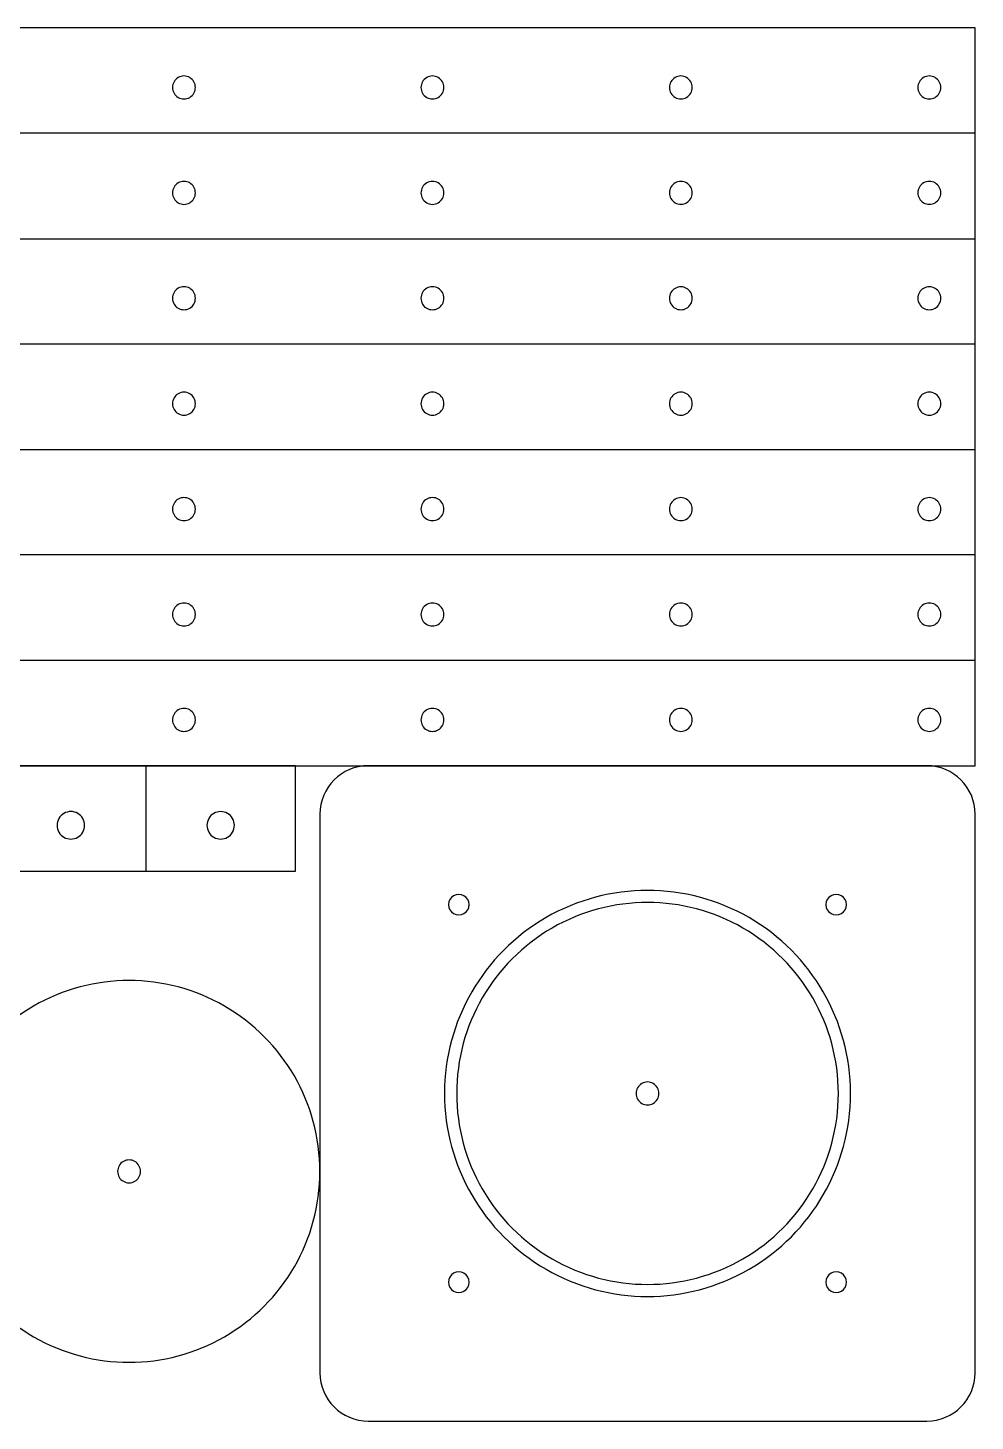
# Model space of a CAD drawing. Extents: x 0 to 508, y 0 to 304.
# Drawn here: x 301.4 to 508.1, y 0.1 to 304.1 of the extents above; entities that cross this region are included whole.
import ezdxf

# ---------------------------------------------------------------- set-up
doc = ezdxf.new("R2010")
doc.units = 0
doc.layers.get('0').update_dxf_attribs({"linetype": 'CONTINUOUS'})

msp = doc.modelspace()

# ---------------------------------------------------------------- linework, layer by layer
at = {"color": 7}
for points in [[(508.120782, 304.120762), (0.120756, 304.120762)], [(508.120782, 281.120744), (508.120782, 304.120762)], [(508.120782, 281.120744), (0.120756, 281.120744)], [(508.120782, 258.120753), (508.120782, 281.120744)], [(0.120756, 258.120753), (508.120782, 258.120753)], [(508.120782, 235.120762), (508.120782, 258.120753)], [(508.120782, 235.120762), (0.120756, 235.120762)], [(508.120782, 212.120758), (508.120782, 235.120762)], [(0.120756, 212.120758), (508.120782, 212.120758)], [(508.120782, 189.120756), (508.120782, 212.120758)], [(508.120782, 189.120756), (0.120756, 189.120756)], [(508.120782, 166.120763), (508.120782, 189.120756)], [(508.120782, 166.120763), (0.120756, 166.120763)], [(508.120782, 143.120761), (508.120782, 166.120763)], [(0.120756, 143.120761), (508.120782, 143.120761)], [(327.120753, 143.120761), (294.42074, 143.120761)], [(359.820766, 143.120761), (327.120753, 143.120761)], [(327.120753, 143.120761), (327.120753, 120.120759)], [(359.820766, 120.120759), (359.820766, 143.120761)], [(497.560759, 143.120761), (375.680737, 143.120761)], [(365.120767, 132.560753), (365.120767, 10.680758)], [(508.120782, 10.680758), (508.120782, 132.560753)], [(294.42074, 120.120759), (327.120753, 120.120759)], [(327.120753, 120.120759), (359.820766, 120.120759)], [(375.680737, 0.120753), (497.560759, 0.120753)]]:
    msp.add_lwpolyline(points, dxfattribs=at)
for points in [[(337.954091, 291.120751)], [(392.176317, 291.120751)], [(446.398544, 291.120751)], [(500.620771, 291.120751)], [(337.954091, 268.12076)], [(392.176317, 268.12076)], [(446.398544, 268.12076)], [(500.620771, 268.12076)], [(337.954091, 245.120769)], [(392.176317, 245.120769)], [(446.398544, 245.120769)], [(500.620771, 245.120769)], [(337.954091, 222.120756)], [(392.176317, 222.120756)], [(446.398544, 222.120756)], [(500.620771, 222.120756)], [(337.954091, 199.120757)], [(392.176317, 199.120757)], [(446.398544, 199.120757)], [(500.620771, 199.120757)], [(337.954091, 176.120758)], [(392.176317, 176.120758)], [(446.398544, 176.120758)], [(500.620771, 176.120758)], [(337.954091, 153.120757)], [(392.176317, 153.120757)], [(446.398544, 153.120757)], [(500.620771, 153.120757)], [(313.770751, 130.120758)], [(346.470764, 130.120758)], [(397.680762, 112.810758)], [(480.060767, 112.810758)], [(439.120756, 71.620758)], [(478.270755, 71.620758)], [(480.920769, 71.620758)], [(325.970768, 54.609886)], [(365.120767, 54.609886)], [(397.680762, 30.430758)], [(480.060767, 30.430758)]]:
    msp.add_lwpolyline(points, close=True, dxfattribs=at)
for points in [[(334.202649, 293.289992), (333.428411, 292.842295), (332.952307, 292.015107), (332.954101, 291.120751)], [(336.705543, 293.289992), (335.931305, 293.737688), (334.976887, 293.737688), (334.202649, 293.289992)], [(337.954091, 291.120751), (337.955884, 292.015107), (337.479781, 292.842295), (336.705543, 293.289992)], [(388.424875, 293.289992), (387.650638, 292.842295), (387.174534, 292.015107), (387.176327, 291.120751)], [(390.92777, 293.289992), (390.153532, 293.737688), (389.199113, 293.737688), (388.424875, 293.289992)], [(392.176317, 291.120751), (392.178111, 292.015107), (391.702007, 292.842295), (390.92777, 293.289992)], [(442.648532, 293.285821), (441.875027, 292.839238), (441.398528, 292.013918), (441.398528, 291.120751)], [(445.14854, 293.285821), (444.375035, 293.732405), (443.422037, 293.732405), (442.648532, 293.285821)], [(446.398544, 291.120751), (446.398544, 292.013918), (445.922045, 292.839238), (445.14854, 293.285821)], [(496.870758, 293.285821), (496.097253, 292.839238), (495.620754, 292.013918), (495.620754, 291.120751)], [(499.370767, 293.285821), (498.597261, 293.732405), (497.644264, 293.732405), (496.870758, 293.285821)], [(500.620771, 291.120751), (500.620771, 292.013918), (500.144272, 292.839238), (499.370767, 293.285821)], [(332.954101, 291.120751), (332.952307, 290.226394), (333.428411, 289.399206), (334.202649, 288.95151)], [(334.202649, 288.95151), (334.976887, 288.503813), (335.931305, 288.503813), (336.705543, 288.95151)], [(336.705543, 288.95151), (337.479781, 289.399206), (337.955884, 290.226394), (337.954091, 291.120751)], [(387.176327, 291.120751), (387.174534, 290.226394), (387.650638, 289.399206), (388.424875, 288.95151)], [(388.424875, 288.95151), (389.199113, 288.503813), (390.153532, 288.503813), (390.92777, 288.95151)], [(390.92777, 288.95151), (391.702007, 289.399206), (392.178111, 290.226394), (392.176317, 291.120751)], [(441.398528, 291.120751), (441.398527, 290.227584), (441.875026, 289.402263), (442.648532, 288.955679)], [(442.648532, 288.955679), (443.422037, 288.509096), (444.375035, 288.509096), (445.14854, 288.955679)], [(445.14854, 288.955679), (445.922046, 289.402263), (446.398544, 290.227584), (446.398544, 291.120751)], [(495.620754, 291.120751), (495.620754, 290.227584), (496.097253, 289.402263), (496.870758, 288.95568)], [(496.870758, 288.95568), (497.644264, 288.509097), (498.597261, 288.509097), (499.370767, 288.95568)], [(499.370767, 288.95568), (500.144272, 289.402263), (500.620771, 290.227584), (500.620771, 291.120751)], [(336.705543, 270.290001), (335.931305, 270.737697), (334.976887, 270.737697), (334.202649, 270.290001)], [(390.92777, 270.290001), (390.153532, 270.737697), (389.199113, 270.737697), (388.424875, 270.290001)], [(445.14854, 270.28583), (444.375035, 270.732414), (443.422037, 270.732414), (442.648532, 270.28583)], [(499.370767, 270.28583), (498.597261, 270.732414), (497.644264, 270.732414), (496.870758, 270.28583)], [(334.202649, 270.290001), (333.428411, 269.842304), (332.952307, 269.015116), (332.954101, 268.12076)], [(332.954101, 268.12076), (332.952307, 267.226403), (333.428411, 266.399215), (334.202649, 265.951519)], [(337.954091, 268.12076), (337.955884, 269.015116), (337.479781, 269.842304), (336.705543, 270.290001)], [(336.705543, 265.951519), (337.479781, 266.399215), (337.955884, 267.226403), (337.954091, 268.12076)], [(388.424875, 270.290001), (387.650638, 269.842304), (387.174534, 269.015116), (387.176327, 268.12076)], [(387.176327, 268.12076), (387.174534, 267.226403), (387.650638, 266.399215), (388.424875, 265.951519)], [(392.176317, 268.12076), (392.178111, 269.015116), (391.702007, 269.842304), (390.92777, 270.290001)], [(390.92777, 265.951519), (391.702007, 266.399215), (392.178111, 267.226403), (392.176317, 268.12076)], [(441.398528, 268.12076), (441.398527, 267.227593), (441.875026, 266.402272), (442.648532, 265.955688)], [(442.648532, 270.28583), (441.875027, 269.839247), (441.398528, 269.013926), (441.398528, 268.12076)], [(446.398544, 268.12076), (446.398544, 269.013926), (445.922045, 269.839247), (445.14854, 270.28583)], [(445.14854, 265.955688), (445.922046, 266.402272), (446.398544, 267.227593), (446.398544, 268.12076)], [(496.870758, 270.28583), (496.097253, 269.839247), (495.620754, 269.013926), (495.620754, 268.12076)], [(495.620754, 268.12076), (495.620754, 267.227593), (496.097253, 266.402272), (496.870758, 265.955689)], [(500.620771, 268.12076), (500.620771, 269.013926), (500.144272, 269.839247), (499.370767, 270.28583)], [(499.370767, 265.955689), (500.144272, 266.402272), (500.620771, 267.227593), (500.620771, 268.12076)], [(334.202649, 265.951519), (334.976887, 265.503822), (335.931305, 265.503822), (336.705543, 265.951519)], [(388.424875, 265.951519), (389.199113, 265.503822), (390.153532, 265.503822), (390.92777, 265.951519)], [(442.648532, 265.955688), (443.422037, 265.509105), (444.375035, 265.509105), (445.14854, 265.955688)], [(496.870758, 265.955689), (497.644264, 265.509105), (498.597261, 265.509105), (499.370767, 265.955689)], [(334.202649, 247.29001), (333.428411, 246.842313), (332.952307, 246.015125), (332.954101, 245.120769)], [(336.705543, 247.29001), (335.931305, 247.737706), (334.976887, 247.737706), (334.202649, 247.29001)], [(337.954091, 245.120769), (337.955884, 246.015125), (337.479781, 246.842313), (336.705543, 247.29001)], [(388.424875, 247.29001), (387.650638, 246.842313), (387.174534, 246.015125), (387.176327, 245.120769)], [(390.92777, 247.29001), (390.153532, 247.737706), (389.199113, 247.737706), (388.424875, 247.29001)], [(392.176317, 245.120769), (392.178111, 246.015125), (391.702007, 246.842313), (390.92777, 247.29001)], [(442.648532, 247.285839), (441.875027, 246.839256), (441.398528, 246.013935), (441.398528, 245.120769)], [(445.14854, 247.285839), (444.375035, 247.732423), (443.422037, 247.732423), (442.648532, 247.285839)], [(446.398544, 245.120769), (446.398544, 246.013935), (445.922045, 246.839256), (445.14854, 247.285839)], [(496.870758, 247.285839), (496.097253, 246.839256), (495.620754, 246.013935), (495.620754, 245.120769)], [(499.370767, 247.285839), (498.597261, 247.732423), (497.644264, 247.732423), (496.870758, 247.285839)], [(500.620771, 245.120769), (500.620771, 246.013935), (500.144272, 246.839256), (499.370767, 247.285839)], [(332.954101, 245.120769), (332.952307, 244.226412), (333.428411, 243.399224), (334.202649, 242.951528)], [(336.705543, 242.951528), (337.479781, 243.399224), (337.955884, 244.226412), (337.954091, 245.120769)], [(387.176327, 245.120769), (387.174534, 244.226412), (387.650638, 243.399224), (388.424875, 242.951528)], [(390.92777, 242.951528), (391.702007, 243.399224), (392.178111, 244.226412), (392.176317, 245.120769)], [(441.398528, 245.120769), (441.398527, 244.227601), (441.875026, 243.402281), (442.648532, 242.955697)], [(445.14854, 242.955697), (445.922046, 243.402281), (446.398544, 244.227601), (446.398544, 245.120769)], [(495.620754, 245.120769), (495.620754, 244.227602), (496.097253, 243.402281), (496.870758, 242.955698)], [(499.370767, 242.955698), (500.144272, 243.402281), (500.620771, 244.227602), (500.620771, 245.120769)], [(334.202649, 242.951528), (334.976887, 242.503831), (335.931305, 242.503831), (336.705543, 242.951528)], [(388.424875, 242.951528), (389.199113, 242.503831), (390.153532, 242.503831), (390.92777, 242.951528)], [(442.648532, 242.955697), (443.422037, 242.509114), (444.375035, 242.509114), (445.14854, 242.955697)], [(496.870758, 242.955698), (497.644264, 242.509114), (498.597261, 242.509114), (499.370767, 242.955698)], [(334.202649, 224.289997), (333.428411, 223.842301), (332.952307, 223.015113), (332.954101, 222.120756)], [(332.954101, 222.120756), (332.952307, 221.2264), (333.428411, 220.399212), (334.202649, 219.951515)], [(336.705543, 224.289997), (335.931305, 224.737694), (334.976887, 224.737694), (334.202649, 224.289997)], [(337.954091, 222.120756), (337.955884, 223.015113), (337.479781, 223.842301), (336.705543, 224.289997)], [(336.705543, 219.951515), (337.479781, 220.399212), (337.955884, 221.2264), (337.954091, 222.120756)], [(388.424875, 224.289997), (387.650638, 223.842301), (387.174534, 223.015113), (387.176327, 222.120756)], [(387.176327, 222.120756), (387.174534, 221.2264), (387.650638, 220.399212), (388.424875, 219.951515)], [(390.92777, 224.289997), (390.153532, 224.737694), (389.199113, 224.737694), (388.424875, 224.289997)], [(392.176317, 222.120756), (392.178111, 223.015113), (391.702007, 223.842301), (390.92777, 224.289997)], [(390.92777, 219.951515), (391.702007, 220.399212), (392.178111, 221.2264), (392.176317, 222.120756)], [(441.398528, 222.120756), (441.398527, 221.227589), (441.875026, 220.402269), (442.648532, 219.955685)], [(442.648532, 224.285827), (441.875027, 223.839244), (441.398528, 223.013923), (441.398528, 222.120756)], [(445.14854, 224.285827), (444.375035, 224.73241), (443.422037, 224.73241), (442.648532, 224.285827)], [(446.398544, 222.120756), (446.398544, 223.013923), (445.922045, 223.839244), (445.14854, 224.285827)], [(445.14854, 219.955685), (445.922046, 220.402269), (446.398544, 221.227589), (446.398544, 222.120756)], [(496.870758, 224.285827), (496.097253, 223.839244), (495.620754, 223.013923), (495.620754, 222.120756)], [(495.620754, 222.120756), (495.620754, 221.227589), (496.097253, 220.402269), (496.870758, 219.955686)], [(499.370767, 224.285827), (498.597261, 224.73241), (497.644264, 224.73241), (496.870758, 224.285827)], [(500.620771, 222.120756), (500.620771, 223.013923), (500.144272, 223.839244), (499.370767, 224.285827)], [(499.370767, 219.955686), (500.144272, 220.402269), (500.620771, 221.227589), (500.620771, 222.120756)], [(334.202649, 219.951515), (334.976887, 219.503819), (335.931305, 219.503819), (336.705543, 219.951515)], [(388.424875, 219.951515), (389.199113, 219.503819), (390.153532, 219.503819), (390.92777, 219.951515)], [(442.648532, 219.955685), (443.422037, 219.509102), (444.375035, 219.509102), (445.14854, 219.955685)], [(496.870758, 219.955686), (497.644264, 219.509102), (498.597261, 219.509102), (499.370767, 219.955686)], [(334.202649, 201.289998), (333.428411, 200.842302), (332.952307, 200.015114), (332.954101, 199.120757)], [(336.705543, 201.289998), (335.931305, 201.737695), (334.976887, 201.737695), (334.202649, 201.289998)], [(337.954091, 199.120757), (337.955884, 200.015114), (337.479781, 200.842302), (336.705543, 201.289998)], [(388.424875, 201.289998), (387.650638, 200.842302), (387.174534, 200.015114), (387.176327, 199.120757)], [(390.92777, 201.289998), (390.153532, 201.737695), (389.199113, 201.737695), (388.424875, 201.289998)], [(392.176317, 199.120757), (392.178111, 200.015114), (391.702007, 200.842302), (390.92777, 201.289998)], [(442.648532, 201.285828), (441.875027, 200.839245), (441.398528, 200.013924), (441.398528, 199.120757)], [(445.14854, 201.285828), (444.375035, 201.732411), (443.422037, 201.732411), (442.648532, 201.285828)], [(446.398544, 199.120757), (446.398544, 200.013924), (445.922045, 200.839245), (445.14854, 201.285828)], [(496.870758, 201.285828), (496.097253, 200.839245), (495.620754, 200.013924), (495.620754, 199.120757)], [(499.370767, 201.285828), (498.597261, 201.732411), (497.644264, 201.732411), (496.870758, 201.285828)], [(500.620771, 199.120757), (500.620771, 200.013924), (500.144272, 200.839245), (499.370767, 201.285828)], [(332.954101, 199.120757), (332.952307, 198.226401), (333.428411, 197.399213), (334.202649, 196.951516)], [(336.705543, 196.951516), (337.479781, 197.399213), (337.955884, 198.226401), (337.954091, 199.120757)], [(387.176327, 199.120757), (387.174534, 198.226401), (387.650638, 197.399213), (388.424875, 196.951516)], [(390.92777, 196.951516), (391.702007, 197.399213), (392.178111, 198.226401), (392.176317, 199.120757)], [(441.398528, 199.120757), (441.398527, 198.22759), (441.875026, 197.40227), (442.648532, 196.955686)], [(445.14854, 196.955686), (445.922046, 197.40227), (446.398544, 198.22759), (446.398544, 199.120757)], [(495.620754, 199.120757), (495.620754, 198.22759), (496.097253, 197.40227), (496.870758, 196.955687)], [(499.370767, 196.955687), (500.144272, 197.40227), (500.620771, 198.22759), (500.620771, 199.120757)], [(334.202649, 196.951516), (334.976887, 196.50382), (335.931305, 196.50382), (336.705543, 196.951516)], [(388.424875, 196.951516), (389.199113, 196.50382), (390.153532, 196.50382), (390.92777, 196.951516)], [(442.648532, 196.955686), (443.422037, 196.509103), (444.375035, 196.509103), (445.14854, 196.955686)], [(496.870758, 196.955687), (497.644264, 196.509103), (498.597261, 196.509103), (499.370767, 196.955687)], [(334.202649, 178.289999), (333.428411, 177.842303), (332.952307, 177.015115), (332.954101, 176.120758)], [(336.705543, 178.289999), (335.931305, 178.737696), (334.976887, 178.737696), (334.202649, 178.289999)], [(337.954091, 176.120758), (337.955884, 177.015115), (337.479781, 177.842303), (336.705543, 178.289999)], [(388.424875, 178.289999), (387.650638, 177.842303), (387.174534, 177.015115), (387.176327, 176.120758)], [(390.92777, 178.289999), (390.153532, 178.737696), (389.199113, 178.737696), (388.424875, 178.289999)], [(392.176317, 176.120758), (392.178111, 177.015115), (391.702007, 177.842303), (390.92777, 178.289999)], [(442.648532, 178.285829), (441.875027, 177.839246), (441.398528, 177.013925), (441.398528, 176.120758)], [(445.14854, 178.285829), (444.375035, 178.732412), (443.422037, 178.732412), (442.648532, 178.285829)], [(446.398544, 176.120758), (446.398544, 177.013925), (445.922045, 177.839246), (445.14854, 178.285829)], [(496.870758, 178.285829), (496.097253, 177.839246), (495.620754, 177.013925), (495.620754, 176.120758)], [(499.370767, 178.285829), (498.597261, 178.732412), (497.644264, 178.732412), (496.870758, 178.285829)], [(500.620771, 176.120758), (500.620771, 177.013925), (500.144272, 177.839246), (499.370767, 178.285829)], [(332.954101, 176.120758), (332.952307, 175.226402), (333.428411, 174.399214), (334.202649, 173.951517)], [(334.202649, 173.951517), (334.976887, 173.503821), (335.931305, 173.503821), (336.705543, 173.951517)], [(336.705543, 173.951517), (337.479781, 174.399214), (337.955884, 175.226402), (337.954091, 176.120758)], [(387.176327, 176.120758), (387.174534, 175.226402), (387.650638, 174.399214), (388.424875, 173.951517)], [(388.424875, 173.951517), (389.199113, 173.503821), (390.153532, 173.503821), (390.92777, 173.951517)], [(390.92777, 173.951517), (391.702007, 174.399214), (392.178111, 175.226402), (392.176317, 176.120758)], [(441.398528, 176.120758), (441.398527, 175.227591), (441.875026, 174.402271), (442.648532, 173.955687)], [(442.648532, 173.955687), (443.422037, 173.509104), (444.375035, 173.509104), (445.14854, 173.955687)], [(445.14854, 173.955687), (445.922046, 174.402271), (446.398544, 175.227591), (446.398544, 176.120758)], [(495.620754, 176.120758), (495.620754, 175.227591), (496.097253, 174.402271), (496.870758, 173.955688)], [(496.870758, 173.955688), (497.644264, 173.509104), (498.597261, 173.509104), (499.370767, 173.955688)], [(499.370767, 173.955688), (500.144272, 174.402271), (500.620771, 175.227591), (500.620771, 176.120758)], [(334.202649, 155.289998), (333.428411, 154.842301), (332.952307, 154.015113), (332.954101, 153.120757)], [(336.705543, 155.289998), (335.931305, 155.737694), (334.976887, 155.737694), (334.202649, 155.289998)], [(337.954091, 153.120757), (337.955884, 154.015113), (337.479781, 154.842301), (336.705543, 155.289998)], [(388.424875, 155.289998), (387.650638, 154.842301), (387.174534, 154.015113), (387.176327, 153.120757)], [(390.92777, 155.289998), (390.153532, 155.737694), (389.199113, 155.737694), (388.424875, 155.289998)], [(392.176317, 153.120757), (392.178111, 154.015113), (391.702007, 154.842301), (390.92777, 155.289998)], [(442.648532, 155.285827), (441.875027, 154.839244), (441.398528, 154.013924), (441.398528, 153.120757)], [(445.14854, 155.285827), (444.375035, 155.732411), (443.422037, 155.732411), (442.648532, 155.285827)], [(446.398544, 153.120757), (446.398544, 154.013924), (445.922045, 154.839244), (445.14854, 155.285827)], [(496.870758, 155.285827), (496.097253, 154.839244), (495.620754, 154.013924), (495.620754, 153.120757)], [(499.370767, 155.285827), (498.597261, 155.732411), (497.644264, 155.732411), (496.870758, 155.285827)], [(500.620771, 153.120757), (500.620771, 154.013924), (500.144272, 154.839244), (499.370767, 155.285827)], [(332.954101, 153.120757), (332.952307, 152.2264), (333.428411, 151.399213), (334.202649, 150.951516)], [(336.705543, 150.951516), (337.479781, 151.399213), (337.955884, 152.2264), (337.954091, 153.120757)], [(387.176327, 153.120757), (387.174534, 152.2264), (387.650638, 151.399213), (388.424875, 150.951516)], [(390.92777, 150.951516), (391.702007, 151.399213), (392.178111, 152.2264), (392.176317, 153.120757)], [(441.398528, 153.120757), (441.398527, 152.22759), (441.875026, 151.402269), (442.648532, 150.955686)], [(445.14854, 150.955686), (445.922046, 151.402269), (446.398544, 152.22759), (446.398544, 153.120757)], [(495.620754, 153.120757), (495.620754, 152.22759), (496.097253, 151.40227), (496.870758, 150.955686)], [(499.370767, 150.955686), (500.144272, 151.40227), (500.620771, 152.22759), (500.620771, 153.120757)], [(334.202649, 150.951516), (334.976887, 150.503819), (335.931305, 150.503819), (336.705543, 150.951516)], [(388.424875, 150.951516), (389.199113, 150.503819), (390.153532, 150.503819), (390.92777, 150.951516)], [(442.648532, 150.955686), (443.422037, 150.509102), (444.375035, 150.509102), (445.14854, 150.955686)], [(496.870758, 150.955686), (497.644264, 150.509103), (498.597261, 150.509103), (499.370767, 150.955686)], [(375.680764, 143.120758), (369.848638, 143.120757), (365.120767, 138.392884), (365.120767, 132.560759)], [(508.120756, 132.560759), (508.120756, 138.392884), (503.392884, 143.120757), (497.560759, 143.120758)], [(309.268671, 132.724865), (308.339406, 132.187357), (307.768178, 131.194276), (307.770768, 130.120758)], [(312.272848, 132.724865), (311.343584, 133.262373), (310.197935, 133.262373), (309.268671, 132.724865)], [(313.770751, 130.120758), (313.773341, 131.194276), (313.202113, 132.187357), (312.272848, 132.724865)], [(341.970757, 132.718838), (341.042552, 132.182939), (340.470755, 131.192556), (340.470755, 130.120758)], [(344.970761, 132.718838), (344.042557, 133.254737), (342.898962, 133.254737), (341.970757, 132.718838)], [(346.470764, 130.120758), (346.470764, 131.192556), (345.898966, 132.182939), (344.970761, 132.718838)], [(307.770768, 130.120758), (307.768178, 129.04724), (308.339406, 128.054159), (309.268671, 127.516651)], [(312.272848, 127.516651), (313.202113, 128.054159), (313.773341, 129.04724), (313.770751, 130.120758)], [(340.470755, 130.120758), (340.470754, 129.048959), (341.042552, 128.058576), (341.970757, 127.522677)], [(344.970762, 127.522677), (345.898966, 128.058576), (346.470764, 129.048959), (346.470764, 130.120758)], [(309.268671, 127.516651), (310.197935, 126.979143), (311.343584, 126.979143), (312.272848, 127.516651)], [(341.970757, 127.522677), (342.898961, 126.986778), (344.042557, 126.986778), (344.970762, 127.522677)], [(458.770766, 109.985693), (445.064295, 117.899127), (428.177227, 117.899127), (414.470757, 109.985693)], [(394.305757, 114.759318), (393.609603, 114.357394), (393.180755, 113.614607), (393.180755, 112.810758)], [(393.180755, 112.810758), (393.180755, 112.00691), (393.609603, 111.264123), (394.305757, 110.862198)], [(396.55576, 114.759318), (395.859607, 115.161243), (395.00191, 115.161243), (394.305757, 114.759318)], [(397.680762, 112.810758), (397.680762, 113.614607), (397.251914, 114.357394), (396.55576, 114.759318)], [(396.55576, 110.862198), (397.251914, 111.264123), (397.680762, 112.00691), (397.680762, 112.810758)], [(457.451821, 107.708211), (444.562187, 115.152933), (428.679336, 115.152933), (415.789701, 107.708211)], [(476.685762, 114.759318), (475.989609, 114.357394), (475.56076, 113.614607), (475.56076, 112.810758)], [(475.56076, 112.810758), (475.56076, 112.00691), (475.989609, 111.264123), (476.685762, 110.862198)], [(478.935766, 114.759318), (478.239612, 115.161243), (477.381916, 115.161243), (476.685762, 114.759318)], [(480.060767, 112.810758), (480.060767, 113.614607), (479.631919, 114.357394), (478.935766, 114.759318)], [(478.935766, 110.862198), (479.631919, 111.264123), (480.060767, 112.00691), (480.060767, 112.810758)], [(414.470757, 109.985693), (400.764286, 102.072258), (392.320753, 87.447627), (392.320754, 71.620758)], [(394.305757, 110.862198), (395.00191, 110.460274), (395.859607, 110.460274), (396.55576, 110.862198)], [(480.920769, 71.620758), (480.92077, 87.447627), (472.477236, 102.072258), (458.770766, 109.985693)], [(476.685762, 110.862198), (477.381916, 110.460274), (478.239612, 110.460274), (478.935766, 110.862198)], [(415.789701, 107.708211), (402.900067, 100.263489), (394.963264, 86.505869), (394.970767, 71.620758)], [(478.270755, 71.620758), (478.278259, 86.505869), (470.341456, 100.263489), (457.451821, 107.708211)], [(344.295763, 90.679851), (331.409206, 98.119908), (315.532313, 98.119908), (302.645756, 90.679851)], [(302.645756, 90.679851), (289.759199, 83.239793), (281.820752, 69.490001), (281.820752, 54.609886)], [(365.120767, 54.609886), (365.120767, 69.490001), (357.18232, 83.239793), (344.295763, 90.679851)], [(435.369314, 73.789999), (434.595076, 73.342303), (434.118973, 72.515115), (434.120766, 71.620758)], [(437.872208, 73.789999), (437.09797, 74.237696), (436.143552, 74.237696), (435.369314, 73.789999)], [(439.120756, 71.620758), (439.12255, 72.515115), (438.646446, 73.342303), (437.872208, 73.789999)], [(392.320754, 71.620758), (392.320753, 55.793889), (400.764286, 41.169259), (414.470757, 33.255824)], [(394.970767, 71.620758), (394.963264, 56.735648), (402.900067, 42.978028), (415.789701, 35.533305)], [(434.120766, 71.620758), (434.118973, 70.726402), (434.595076, 69.899214), (435.369314, 69.451517)], [(437.872208, 69.451517), (438.646446, 69.899214), (439.12255, 70.726402), (439.120756, 71.620758)], [(457.451821, 35.533305), (470.341456, 42.978028), (478.278259, 56.735648), (478.270755, 71.620758)], [(458.770766, 33.255824), (472.477236, 41.169259), (480.92077, 55.793889), (480.920769, 71.620758)], [(435.369314, 69.451517), (436.143552, 69.003821), (437.09797, 69.003821), (437.872208, 69.451517)], [(322.220755, 56.774957), (321.44725, 56.328373), (320.970751, 55.503053), (320.970751, 54.609886)], [(324.720764, 56.774957), (323.947258, 57.22154), (322.994261, 57.22154), (322.220755, 56.774957)], [(325.970768, 54.609886), (325.970768, 55.503053), (325.494269, 56.328373), (324.720764, 56.774957)], [(281.820752, 54.609886), (281.820752, 39.729772), (289.759199, 25.979979), (302.645756, 18.539922)], [(320.970751, 54.609886), (320.970751, 53.716719), (321.44725, 52.891399), (322.220755, 52.444816)], [(322.220755, 52.444816), (322.994261, 51.998232), (323.947258, 51.998232), (324.720764, 52.444816)], [(324.720764, 52.444816), (325.494269, 52.891399), (325.970768, 53.716719), (325.970768, 54.609886)], [(344.295763, 18.539922), (357.18232, 25.979979), (365.120767, 39.729772), (365.120767, 54.609886)], [(415.789701, 35.533305), (428.679336, 28.088583), (444.562187, 28.088583), (457.451821, 35.533305)], [(394.305757, 32.379319), (393.609603, 31.977394), (393.180755, 31.234607), (393.180755, 30.430758)], [(393.180755, 30.430758), (393.180755, 29.62691), (393.609603, 28.884123), (394.305757, 28.482198)], [(396.55576, 32.379319), (395.859607, 32.781243), (395.00191, 32.781243), (394.305757, 32.379319)], [(397.680762, 30.430758), (397.680762, 31.234607), (397.251914, 31.977394), (396.55576, 32.379319)], [(396.55576, 28.482198), (397.251914, 28.884123), (397.680762, 29.62691), (397.680762, 30.430758)], [(414.470757, 33.255824), (428.177227, 25.342389), (445.064295, 25.342389), (458.770766, 33.255824)], [(476.685762, 32.379319), (475.989609, 31.977394), (475.56076, 31.234607), (475.56076, 30.430758)], [(475.56076, 30.430758), (475.56076, 29.62691), (475.989609, 28.884123), (476.685762, 28.482198)], [(478.935766, 32.379319), (478.239612, 32.781243), (477.381916, 32.781243), (476.685762, 32.379319)], [(480.060767, 30.430758), (480.060767, 31.234607), (479.631919, 31.977394), (478.935766, 32.379319)], [(478.935766, 28.482198), (479.631919, 28.884123), (480.060767, 29.62691), (480.060767, 30.430758)], [(394.305757, 28.482198), (395.00191, 28.080274), (395.859607, 28.080274), (396.55576, 28.482198)], [(476.685762, 28.482198), (477.381916, 28.080274), (478.239612, 28.080274), (478.935766, 28.482198)], [(302.645756, 18.539922), (315.532313, 11.099865), (331.409206, 11.099865), (344.295763, 18.539922)], [(365.120767, 10.680758), (365.120767, 4.848632), (369.848638, 0.12076), (375.680764, 0.120758)], [(497.560759, 0.120758), (503.392884, 0.12076), (508.120756, 4.848632), (508.120756, 10.680758)]]:
    msp.add_open_spline(points, degree=3, dxfattribs=at)

doc.saveas('drawing.dxf')
